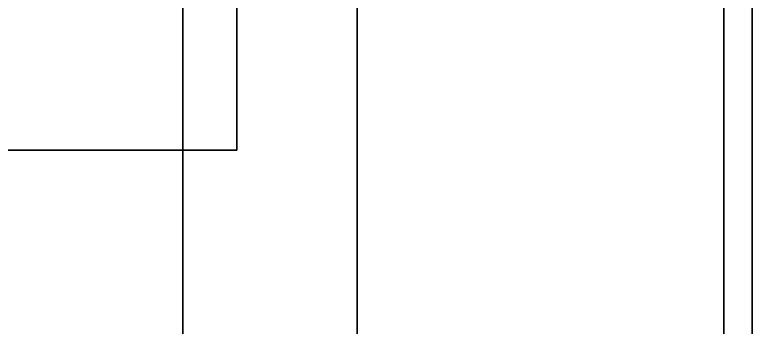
# Model space of a CAD drawing. Extents: x -1 to 1387, y -679 to 1.
# Drawn here: x 1202.3 to 1263.7, y -527.8 to -501.8 of the extents above; entities that cross this region are included whole.
import ezdxf

# ---------------------------------------------------------------- set-up
doc = ezdxf.new("R2010")
doc.units = 0
for name, color, linetype in [('PQ_200_2D', 1, 'Continuous'), ('PQ_200_3D', 1, 'Continuous'), ('PQ_BLUE_3D', 5, 'Continuous')]:
    doc.layers.add(name, color=color, linetype=linetype)

msp = doc.modelspace()

# ---------------------------------------------------------------- linework, layer by layer
at = {"layer": 'PQ_200_2D'}
msp.add_lwpolyline([(679.196, -87.592), (77.931, -87.592, 0.414214), (0, -165.522), (0, -535.155, 0.414214), (77.931, -613.086), (787.266, -613.086, 0.118341), (809.037, -607.86), (844.02, -590.038), (1263.691, -590.038), (1263.691, -224.719), (901.447, -224.401, -0.152922), (873.346, -199.484), (831.241, -126.557), (813.31, -92.171)], format="xyb", dxfattribs=at)
at = {"layer": 'PQ_200_3D'}
for points in [[(963.981, -224.719, 898.837), (1263.691, -224.719, 898.837), (1263.691, -589.719, 898.837), (963.981, -589.719, 898.837)], [(1263.691, -224.719, 848.886), (963.981, -224.719, 848.886), (963.981, -589.719, 848.886), (1263.691, -589.719, 848.886)], [(1263.691, -224.719, 898.837), (1263.691, -224.719, 848.886), (1263.691, -589.719, 848.886), (1263.691, -589.719, 898.837)]]:
    msp.add_3dface(points, dxfattribs=at)
at = {"layer": 'PQ_BLUE_3D'}
for points in [[(1140.797, -263.114, 696.038), (1140.797, -513.114, 696.038), (1220.797, -513.114, 696.038), (1220.797, -263.114, 696.038)], [(1140.797, -263.114, 704.038), (1140.797, -513.114, 704.038), (1220.797, -513.114, 704.038), (1220.797, -263.114, 704.038)], [(1220.797, -263.114, 696.038), (1220.797, -263.114, 704.038), (1220.797, -513.114, 704.038), (1220.797, -513.114, 696.038)], [(1220.797, -513.114, 696.038), (1220.797, -513.114, 704.038), (1140.797, -513.114, 704.038), (1140.797, -513.114, 696.038)]]:
    msp.add_3dface(points, dxfattribs=at)

# ---------------------------------------------------------------- meshes
at = {"layer": 'PQ_200_3D'}
mesh = msp.add_polyface(dxfattribs=at)
corners = [(966.336, -587.219, 898.837), (1261.336, -587.219, 898.837), (1261.336, -227.219, 898.837), (966.336, -227.219, 898.837), (966.336, -587.219, 913.837), (1261.336, -587.219, 913.837), (1261.336, -227.219, 913.837), (966.336, -227.219, 913.837)]
mesh.append_faces([[corners[k] for k in face] for face in [(0, 3, 2, 1), (4, 5, 6, 7), (0, 1, 5, 4), (3, 7, 6, 2), (0, 4, 7, 3), (1, 2, 6, 5)]])
at = {"layer": 'PQ_BLUE_3D'}
mesh = msp.add_polyface(dxfattribs=at)
corners = [(1130.82, -577.219, 420.307), (1230.82, -577.219, 420.307), (1230.82, -237.219, 420.307), (1130.82, -237.219, 420.307), (1130.82, -577.219, 425.307), (1230.82, -577.219, 425.307), (1230.82, -237.219, 425.307), (1130.82, -237.219, 425.307)]
mesh.append_faces([[corners[k] for k in face] for face in [(0, 3, 2, 1), (4, 5, 6, 7), (0, 1, 5, 4), (3, 7, 6, 2), (0, 4, 7, 3), (1, 2, 6, 5)]])
mesh = msp.add_polyface(dxfattribs=at)
corners = [(1130.82, -577.219, 655.307), (1230.82, -577.219, 655.307), (1230.82, -237.219, 655.307), (1130.82, -237.219, 655.307), (1130.82, -577.219, 660.307), (1230.82, -577.219, 660.307), (1230.82, -237.219, 660.307), (1130.82, -237.219, 660.307)]
mesh.append_faces([[corners[k] for k in face] for face in [(0, 3, 2, 1), (4, 5, 6, 7), (0, 1, 5, 4), (3, 7, 6, 2), (0, 4, 7, 3), (1, 2, 6, 5)]])
mesh = msp.add_polyface(dxfattribs=at)
corners = [(1183.301, -567.219, 425.307), (1216.301, -567.219, 425.307), (1216.301, -247.219, 425.307), (1183.301, -247.219, 425.307), (1183.301, -567.219, 655.307), (1216.301, -567.219, 655.307), (1216.301, -247.219, 655.307), (1183.301, -247.219, 655.307)]
mesh.append_faces([[corners[k] for k in face] for face in [(0, 3, 2, 1), (4, 5, 6, 7), (0, 1, 5, 4), (3, 7, 6, 2), (0, 4, 7, 3), (1, 2, 6, 5)]])

doc.saveas('drawing.dxf')
